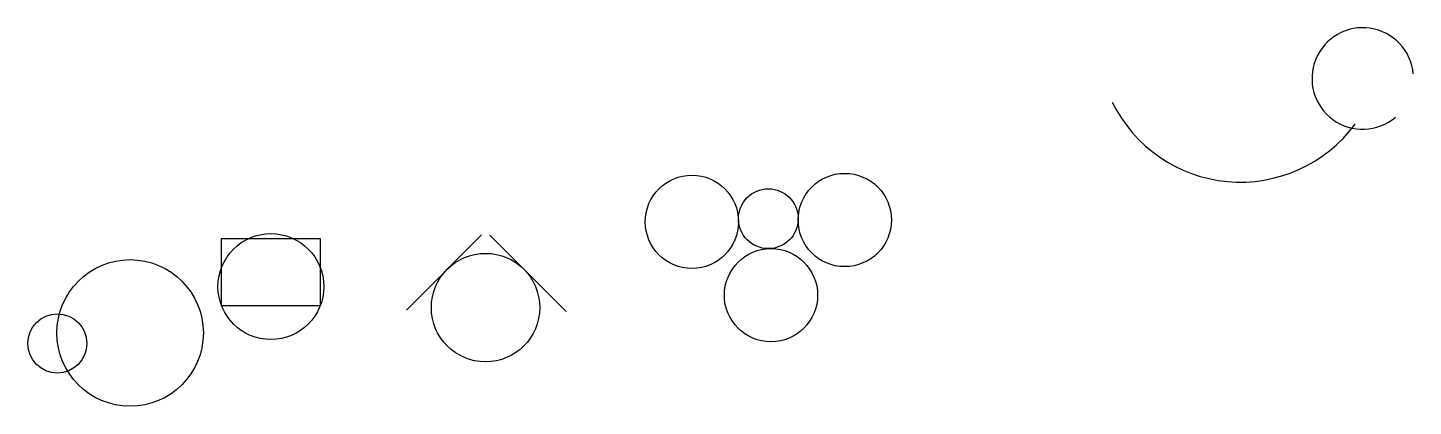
# Model space of a CAD drawing. Header units: millimetres. Extents: x 2986 to 4392, y 1434 to 1818.
import ezdxf

# ---------------------------------------------------------------- set-up
doc = ezdxf.new("R2010")
doc.units = ezdxf.units.MM

msp = doc.modelspace()

# ---------------------------------------------------------------- linework, layer by layer
for p, q in [((3446.5, 1607.7), (3370.3, 1531.5)), ((3455, 1607.3), (3532.2, 1530.1))]:
    msp.add_line(p, q)
msp.add_lwpolyline([(3182.7, 1603.9), (3282.7, 1603.9), (3282.7, 1535.7), (3182.7, 1535.7)], close=True)
for centre, radius in [((3659.9, 1621), 47.3), ((3814.9, 1622.8), 47.3), ((3737.4, 1624.1), 30.3), ((3232.7, 1555.3), 53.7), ((3450.5, 1534), 55), ((3740.1, 1546.6), 47.3), ((3089.9, 1508.3), 74.3), ((3016, 1497.7), 30)]:
    msp.add_circle(centre, radius)
for centre, radius, start, end in [((4340.5, 1766.2), 51.5, 5.2749, 310.3132), ((4216.3, 1805.9), 144.7, 206.0475, 323.5124)]:
    msp.add_arc(centre, radius, start, end)

doc.saveas('drawing.dxf')
